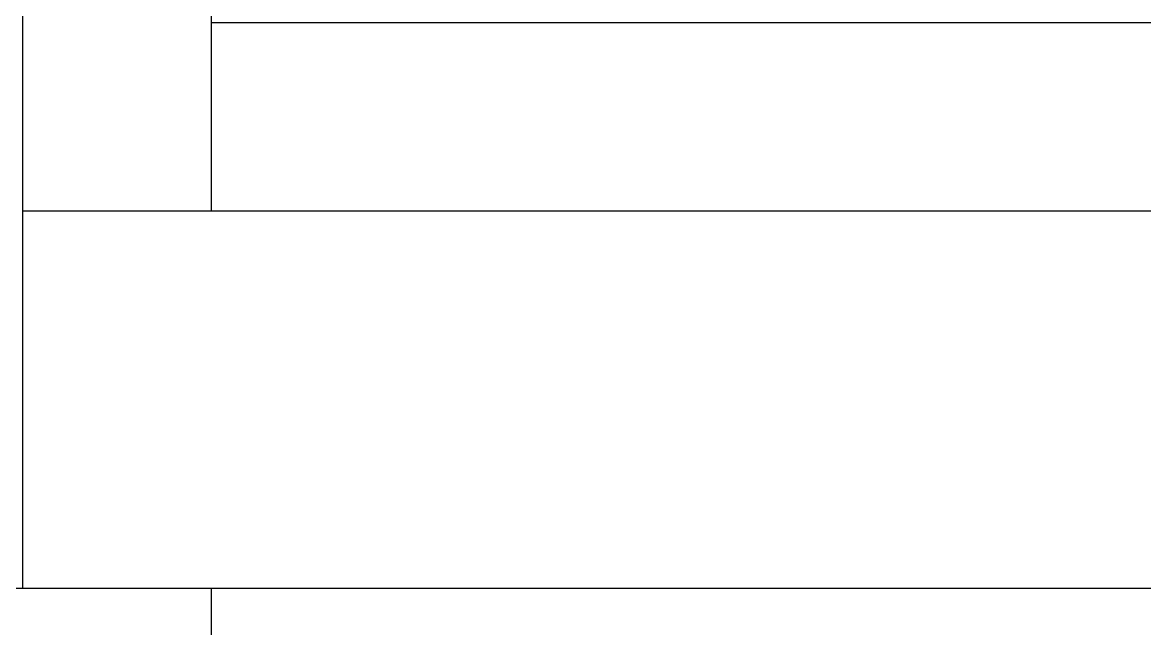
# Model space of a CAD drawing. Header units: millimetres. Extents: x -27104 to 125781, y -3376 to 46996.
# Drawn here: x 56033.9 to 56051.36, y 18849.65 to 18859.08 of the extents above; entities that cross this region are included whole.
import ezdxf

# ---------------------------------------------------------------- set-up
doc = ezdxf.new("R2010")
doc.units = ezdxf.units.MM
doc.header["$LTSCALE"] = 100
doc.header["$MEASUREMENT"] = 0
doc.layers.get('0').update_dxf_attribs({"linetype": 'CONTINUOUS'})
doc.layers.add('ELE9', color=9, linetype='CONTINUOUS')

# ---------------------------------------------------------------- blocks, each defined once
blk = doc.blocks.new('ggtyu')
at = {"layer": 'ELE9', "color": 253, "ltscale": 5}
blk.add_line((55847.375, 19014.079), (55847.375, 18989.624), dxfattribs=at)
at = {"layer": 'ELE9', "color": 253, "ltscale": 0.1}
for points in [[(55844.44, 19108.963), (55844.44, 19019.948)], [(55847.375, 19108.963), (55847.375, 19019.948)], [(55847.375, 19022.882), (55891.393, 19022.882)], [(55844.44, 19019.948), (55871.83, 19019.948)], [(55844.44, 19019.948), (55844.44, 19014.079)], [(55809.225, 19014.079), (55844.44, 19014.079)], [(55844.44, 19014.079), (55871.83, 19014.079)]]:
    blk.add_lwpolyline(points, dxfattribs=at)

msp = doc.modelspace()

# ---------------------------------------------------------------- block references
msp.add_blockref('ggtyu', (189.458, -163.799))

doc.saveas('drawing.dxf')
